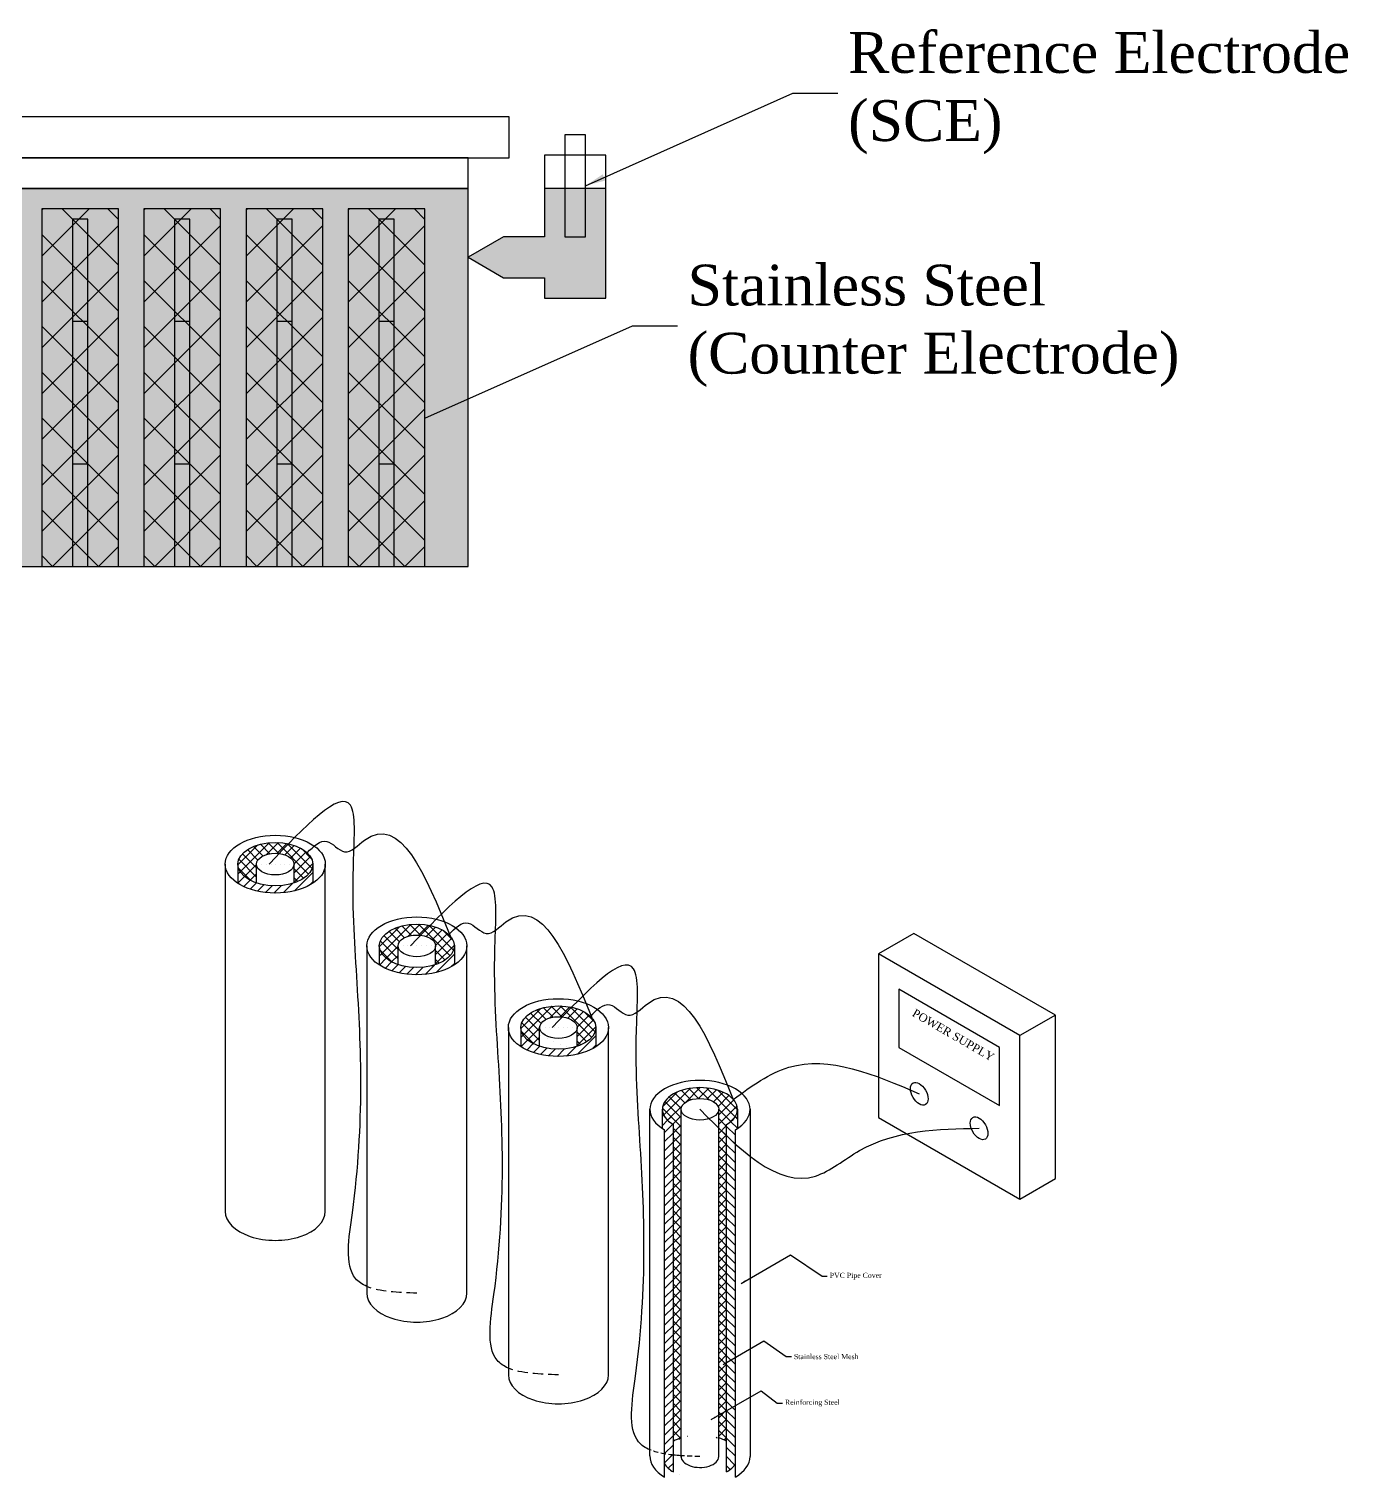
# Model space of a CAD drawing. Header units: metres. Extents: x -35 to 91, y -45 to 29.
# Drawn here: x 26.5 to 91.1, y -44.6 to 26.3 of the extents above; entities that cross this region are included whole.
import ezdxf

# ---------------------------------------------------------------- set-up
doc = ezdxf.new("R2010")
doc.units = ezdxf.units.M
doc.linetypes.add('HIDDEN', pattern=[0.375, 0.25, -0.125])
for name, color, linetype in [('L01', 1, 'Continuous'), ('L02', 2, 'Continuous'), ('L03', 3, 'Continuous'), ('L04', 4, 'Continuous'), ('L05', 5, 'Continuous'), ('L06', 6, 'Continuous')]:
    doc.layers.add(name, color=color, linetype=linetype)
doc.styles.add('TNR', font='times.ttf')
doc.dimstyles.new('Annnotation_01', dxfattribs={"dimtxt": 1, "dimasz": 1, "dimexe": 0.25, "dimexo": 0.25, "dimgap": 0.5, "dimtad": 0, "dimtih": 1, "dimtoh": 1, "dimdec": 4, "dimzin": 0, "dimdsep": 46, "dimtxsty": 'TNR', "dimcen": 0.25, "dimadec": 0, "dimazin": 0, "dimtfac": 1, "dimtdec": 4, "dimtofl": 0, "dimtmove": 0, "dimatfit": 3, "dimfxl": 1, "dimtolj": 1, "dimtzin": 0, "dimarcsym": 0})
doc.dimstyles.new('Annnotation_02', dxfattribs={"dimtxt": 0.25, "dimasz": 0.25, "dimexe": 0.0625, "dimexo": 0.0625, "dimgap": 0.125, "dimtad": 0, "dimtih": 1, "dimtoh": 1, "dimdec": 4, "dimzin": 0, "dimdsep": 46, "dimtxsty": 'TNR', "dimcen": 0.0625, "dimclrd": 1, "dimclre": 1, "dimclrt": 3, "dimazin": 0, "dimtfac": 1, "dimtdec": 4, "dimtofl": 0, "dimtmove": 0, "dimatfit": 3, "dimfxl": 1, "dimtfillclr": 1, "dimtolj": 1, "dimtzin": 0, "dimarcsym": 0})

msp = doc.modelspace()

# ---------------------------------------------------------------- hatches: boundary and pattern name
h = msp.add_hatch(color=254)
h.dxf.hatch_style = 1
h.paths.add_polyline_path([(0, 0), (48, 0), (48, 18.5), (0, 18.5)])
h = msp.add_hatch(color=254)
h.dxf.hatch_style = 1
h.paths.add_polyline_path([(51.73205, 16.13342), (49.73205, 16.13342), (48, 15.13342), (49.73205, 14.13342), (51.73205, 14.13342), (51.73205, 13.13342), (54.73205, 13.13342), (54.73205, 18.5), (51.73205, 18.5)])
h = msp.add_hatch()
h.set_pattern_fill('ANSI37', color=253, scale=0.1)
h.set_pattern_definition([(45, (-13.8564, 8), (-0.2245064, 0.2245064), []), (135, (-13.8564, 8), (-0.2245064, -0.2245064), [])])
edge = h.paths.add_edge_path()
edge.add_ellipse((38.55398, -14.57259), major_axis=(-1.83712, 0), ratio=0.57735027, start_angle=180, end_angle=360)
edge.add_ellipse((38.55398, -14.57259), major_axis=(-1.83712, 0), ratio=0.57735027, start_angle=0, end_angle=60.0018045)
edge.add_line((37.63547, -15.49116), (37.63542, -14.5726))
edge.add_ellipse((38.55398, -14.57259), major_axis=(-0.91856, 0), ratio=0.57735027, start_angle=180, end_angle=360.0018045, ccw=False)
edge.add_line((39.47254, -14.57259), (39.47254, -15.49114))
edge.add_ellipse((38.55398, -14.57259), major_axis=(-1.83712, 0), ratio=0.57735027, start_angle=120, end_angle=180)
h = msp.add_hatch()
h.set_pattern_fill('ANSI31', color=253, scale=0.1)
h.set_pattern_definition([(45, (-13.8564, 8), (-0.2245064, 0.2245064), [])])
edge = h.paths.add_edge_path()
edge.add_ellipse((38.55398, -14.57259), major_axis=(-1.83712, 0), ratio=0.57735027, start_angle=60.0018045, end_angle=120, ccw=False)
edge.add_ellipse((38.55398, -14.57259), major_axis=(-1.83712, 0), ratio=0.57735027, start_angle=0, end_angle=60.0018045, ccw=False)
edge.add_line((36.71686, -14.57259), (36.71686, -15.508))
edge.add_ellipse((38.55398, -14.57259), major_axis=(-2.44949, 0), ratio=0.57735027, start_angle=41.4096221, end_angle=138.5903779)
edge.add_line((40.39109, -15.508), (40.39109, -14.57259))
edge.add_ellipse((38.55398, -14.57259), major_axis=(-1.83712, 0), ratio=0.57735027, start_angle=120, end_angle=180, ccw=False)
h = msp.add_hatch()
h.set_pattern_fill('ANSI37', color=253, scale=0.1)
h.set_pattern_definition([(45, (-6.9282, 4), (-0.2245064, 0.2245064), []), (135, (-6.9282, 4), (-0.2245064, -0.2245064), [])])
edge = h.paths.add_edge_path()
edge.add_ellipse((45.48218, -18.57259), major_axis=(-1.83712, 0), ratio=0.57735027, start_angle=180, end_angle=360)
edge.add_ellipse((45.48218, -18.57259), major_axis=(-1.83712, 0), ratio=0.57735027, start_angle=0, end_angle=60.0018045)
edge.add_line((44.56367, -19.49116), (44.56362, -18.5726))
edge.add_ellipse((45.48218, -18.57259), major_axis=(-0.91856, 0), ratio=0.57735027, start_angle=180, end_angle=360.0018045, ccw=False)
edge.add_line((46.40074, -18.57259), (46.40074, -19.49114))
edge.add_ellipse((45.48218, -18.57259), major_axis=(-1.83712, 0), ratio=0.57735027, start_angle=120, end_angle=180)
h = msp.add_hatch()
h.set_pattern_fill('ANSI31', color=253, scale=0.1)
h.set_pattern_definition([(45, (-6.9282, 4), (-0.2245064, 0.2245064), [])])
edge = h.paths.add_edge_path()
edge.add_ellipse((45.48218, -18.57259), major_axis=(-1.83712, 0), ratio=0.57735027, start_angle=60.0018045, end_angle=120, ccw=False)
edge.add_ellipse((45.48218, -18.57259), major_axis=(-1.83712, 0), ratio=0.57735027, start_angle=0, end_angle=60.0018045, ccw=False)
edge.add_line((43.64506, -18.57259), (43.64506, -19.508))
edge.add_ellipse((45.48218, -18.57259), major_axis=(-2.44949, 0), ratio=0.57735027, start_angle=41.4096221, end_angle=138.5903779)
edge.add_line((47.3193, -19.508), (47.3193, -18.57259))
edge.add_ellipse((45.48218, -18.57259), major_axis=(-1.83712, 0), ratio=0.57735027, start_angle=120, end_angle=180, ccw=False)
h = msp.add_hatch()
h.set_pattern_fill('ANSI37', color=253, scale=0.1)
edge = h.paths.add_edge_path()
edge.add_ellipse((52.41038, -22.57259), major_axis=(-1.83712, 0), ratio=0.57735027, start_angle=180, end_angle=360)
edge.add_ellipse((52.41038, -22.57259), major_axis=(-1.83712, 0), ratio=0.57735027, start_angle=0, end_angle=60.0018045)
edge.add_line((51.49188, -23.49116), (51.49182, -22.5726))
edge.add_ellipse((52.41038, -22.57259), major_axis=(-0.91856, 0), ratio=0.57735027, start_angle=180, end_angle=360.0018045, ccw=False)
edge.add_line((53.32894, -22.57259), (53.32894, -23.49114))
edge.add_ellipse((52.41038, -22.57259), major_axis=(-1.83712, 0), ratio=0.57735027, start_angle=120, end_angle=180)
h = msp.add_hatch()
h.set_pattern_fill('ANSI31', color=253, scale=0.1)
edge = h.paths.add_edge_path()
edge.add_ellipse((52.41038, -22.57259), major_axis=(-1.83712, 0), ratio=0.57735027, start_angle=60.0018045, end_angle=120, ccw=False)
edge.add_ellipse((52.41038, -22.57259), major_axis=(-1.83712, 0), ratio=0.57735027, start_angle=0, end_angle=60.0018045, ccw=False)
edge.add_line((50.57327, -22.57259), (50.57327, -23.508))
edge.add_ellipse((52.41038, -22.57259), major_axis=(-2.44949, 0), ratio=0.57735027, start_angle=41.4096221, end_angle=138.5903779)
edge.add_line((54.2475, -23.508), (54.2475, -22.57259))
edge.add_ellipse((52.41038, -22.57259), major_axis=(-1.83712, 0), ratio=0.57735027, start_angle=120, end_angle=180, ccw=False)
h = msp.add_hatch()
h.set_pattern_fill('ANSI37', color=253, scale=0.1)
edge = h.paths.add_edge_path()
edge.add_ellipse((59.33859, -26.57259), major_axis=(-0.91856, 0), ratio=0.57735027, start_angle=180, end_angle=360.0018045, ccw=False)
edge.add_line((60.25715, -26.57259), (60.25715, -42.65403))
edge.add_ellipse((59.33859, -43.57259), major_axis=(-1.83712, 0), ratio=0.57735027, start_angle=225, end_angle=240, ccw=False)
edge.add_line((60.63762, -42.82259), (60.63762, -27.32259))
edge.add_ellipse((59.33859, -26.57259), major_axis=(-1.83712, 0), ratio=0.57735027, start_angle=135, end_angle=405)
edge.add_line((58.03955, -27.32259), (58.03955, -42.82259))
edge.add_ellipse((59.33859, -43.57259), major_axis=(-1.83712, 0), ratio=0.57735027, start_angle=299.9684132, end_angle=315, ccw=False)
edge.add_line((58.42091, -42.65373), (58.42003, -26.5726))
h = msp.add_hatch()
h.set_pattern_fill('ANSI31', color=253, scale=0.1)
edge = h.paths.add_edge_path()
edge.add_ellipse((59.33859, -26.57259), major_axis=(-1.83712, 0), ratio=0.57735027, start_angle=360.0000073, end_angle=405, ccw=False)
edge.add_line((57.50147, -26.57259), (57.50147, -27.508))
edge.add_ellipse((59.33859, -26.57259), major_axis=(-2.44949, 0), ratio=0.57735027, start_angle=401.4096264, end_angle=405)
edge.add_line((57.60654, -27.57259), (57.60654, -43.92614))
edge.add_ellipse((59.33859, -43.57259), major_axis=(-1.83712, 0), ratio=0.57735027, start_angle=379.4712206, end_angle=405)
edge.add_line((58.03955, -44.32259), (58.03955, -27.32259))
h = msp.add_hatch()
h.set_pattern_fill('ANSI31', color=253, scale=0.1, angle=90)
h.paths.add_polyline_path([(61.07064, -27.57259), (61.1757, -27.508), (61.1757, -26.57259, -0.25170867), (60.63762, -27.32259), (60.63762, -44.32259, 0.12304467), (61.07064, -43.92614)])
at = {"layer": 'L01'}
h = msp.add_hatch(dxfattribs=at)
h.set_pattern_fill('ANSI37', color=256, scale=0.5)
h.set_pattern_definition([(45, (41.125, 0), (-1.12253, 1.12253), []), (135, (41.125, 0), (-1.12253, -1.12253), [])])
h.paths.add_polyline_path([(27.125, 0), (30.875, 0), (30.875, 17.5), (27.125, 17.5)])
h = msp.add_hatch(dxfattribs=at)
h.set_pattern_fill('ANSI37', color=256, scale=0.5)
h.set_pattern_definition([(45, (46.125, 0), (-1.12253, 1.12253), []), (135, (46.125, 0), (-1.12253, -1.12253), [])])
h.paths.add_polyline_path([(32.125, 0), (35.875, 0), (35.875, 17.5), (32.125, 17.5)])
h = msp.add_hatch(dxfattribs=at)
h.set_pattern_fill('ANSI37', color=256, scale=0.5)
h.set_pattern_definition([(45, (51.125, 0), (-1.12253, 1.12253), []), (135, (51.125, 0), (-1.12253, -1.12253), [])])
h.paths.add_polyline_path([(37.125, 0), (40.875, 0), (40.875, 17.5), (37.125, 17.5)])
h = msp.add_hatch(dxfattribs=at)
h.set_pattern_fill('ANSI37', color=256, scale=0.5)
h.set_pattern_definition([(45, (56.125, 0), (-1.12253, 1.12253), []), (135, (56.125, 0), (-1.12253, -1.12253), [])])
h.paths.add_polyline_path([(42.125, 0), (45.875, 0), (45.875, 17.5), (42.125, 17.5)])
at = {"layer": 'L05'}
h = msp.add_hatch(color=256, dxfattribs=at)
h.dxf.hatch_style = 1
h.paths.add_polyline_path([(28.625, 12), (29.375, 12), (29.375, 17), (28.625, 17)])
h = msp.add_hatch(color=256, dxfattribs=at)
h.dxf.hatch_style = 1
h.paths.add_polyline_path([(33.625, 12), (34.375, 12), (34.375, 17), (33.625, 17)])
h = msp.add_hatch(color=256, dxfattribs=at)
h.dxf.hatch_style = 1
h.paths.add_polyline_path([(38.625, 12), (39.375, 12), (39.375, 17), (38.625, 17)])
h = msp.add_hatch(color=256, dxfattribs=at)
h.dxf.hatch_style = 1
h.paths.add_polyline_path([(43.625, 12), (44.375, 12), (44.375, 17), (43.625, 17)])
h = msp.add_hatch(color=256, dxfattribs=at)
h.dxf.hatch_style = 1
h.paths.add_polyline_path([(28.625, 0), (29.375, 0), (29.375, 5), (28.625, 5)])
h = msp.add_hatch(color=256, dxfattribs=at)
h.dxf.hatch_style = 1
h.paths.add_polyline_path([(33.625, 0), (34.375, 0), (34.375, 5), (33.625, 5)])
h = msp.add_hatch(color=256, dxfattribs=at)
h.dxf.hatch_style = 1
h.paths.add_polyline_path([(38.625, 0), (39.375, 0), (39.375, 5), (38.625, 5)])
h = msp.add_hatch(color=256, dxfattribs=at)
h.dxf.hatch_style = 1
h.paths.add_polyline_path([(43.625, 0), (44.375, 0), (44.375, 5), (43.625, 5)])

# ---------------------------------------------------------------- linework, layer by layer
at = {"color": 254}
msp.add_line((0, 18.5), (48, 18.5), dxfattribs=at)
at = {"color": 5}
msp.add_lwpolyline([(49.73205, 16.13342), (48, 15.13342), (49.73205, 14.13342), (51.73205, 14.13342), (51.73205, 13.13342), (54.73205, 13.13342), (54.73205, 20.13342), (51.73205, 20.13342), (51.73205, 16.13342)], close=True, dxfattribs=at)
at = {"color": 254}
msp.add_lwpolyline([(0, 0), (48, 0), (48, 18.5), (0, 18.5)], close=True, dxfattribs=at)
at = {"color": 254, "flags": 128}
msp.add_lwpolyline([(48, 15.13342), (49.73205, 14.13342), (51.73205, 14.13342), (51.73205, 13.13342), (54.73205, 13.13342), (54.73205, 18.5), (51.73205, 18.5), (51.73205, 16.13342), (49.73205, 16.13342), (48, 15.13342)], dxfattribs=at)
at = {"color": 142, "true_color": 0x0085ca}
msp.add_ellipse((70.07316, -25.81109), major_axis=(0.30619, -0.53033), ratio=0.57735027, dxfattribs=at)
at = {"color": 240, "true_color": 0xef3340}
msp.add_ellipse((73.00136, -27.50169), major_axis=(0.30619, -0.53033), ratio=0.57735027, dxfattribs=at)
at = {"color": 142, "true_color": 0x0085ca}
for points in [[(40.11402, -14.01245), (41.07419, -13.45809), (41.94712, -13.96208), (42.91644, -13.40244), (47.11376, -18.08509)], [(47.04222, -18.01245), (48.00239, -17.45809), (48.87532, -17.96208), (49.84464, -17.40244), (54.04196, -22.08509)], [(53.97043, -22.01245), (54.93059, -21.45809), (55.80353, -21.96208), (56.77285, -21.40244), (60.97017, -26.08509)], [(60.97017, -26.08509), (63.68803, -24.51593), (70.07316, -25.81109)]]:
    msp.add_spline(points, degree=3, dxfattribs=at)
at = {"color": 240, "true_color": 0xef3340}
msp.add_spline([(59.33859, -26.57259), (64.99486, -29.83824), (67.15391, -28.59171), (73.00136, -27.50169)], degree=3, dxfattribs=at)
at = {"layer": 'L01'}
for points in [[(27.125, 0), (30.875, 0), (30.875, 17.5), (27.125, 17.5)], [(32.125, 0), (35.875, 0), (35.875, 17.5), (32.125, 17.5)], [(37.125, 0), (40.875, 0), (40.875, 17.5), (37.125, 17.5)], [(42.125, 0), (45.875, 0), (45.875, 17.5), (42.125, 17.5)]]:
    msp.add_lwpolyline(points, close=True, dxfattribs=at)
at = {"layer": 'L01', "color": 240, "true_color": 0xef3340}
for points, knots in [([(43.03269, -35.2418), (42.80775, -35.14558), (41.87662, -34.51929), (42.97231, -28.17269), (42.68197, -21.78052), (42.25144, -15.80818), (42.64952, -9.93758), (39.98764, -12.74053), (38.24779, -14.57259)], [2.27202553, 2.27202553, 2.27202553, 2.27202553, 3.08707064, 6.30078811, 17.87734183, 23.65124228, 26.25729975, 31.17481354, 31.17481354, 31.17481354, 31.17481354]), ([(49.9609, -39.2418), (49.73595, -39.14558), (48.80482, -38.51929), (49.90052, -32.17269), (49.61018, -25.78052), (49.17964, -19.80818), (49.57773, -13.93758), (46.91584, -16.74053), (45.17599, -18.57259)], [2.27202553, 2.27202553, 2.27202553, 2.27202553, 3.08707064, 6.30078811, 17.87734183, 23.65124228, 26.25729975, 31.17481354, 31.17481354, 31.17481354, 31.17481354]), ([(56.88985, -43.24212), (56.66457, -43.14586), (55.73296, -42.51965), (56.82872, -36.17269), (56.53838, -29.78052), (56.10785, -23.80818), (56.50593, -17.93758), (53.84404, -20.74053), (52.1042, -22.57259)], [2.27112286, 2.27112286, 2.27112286, 2.27112286, 3.08707064, 6.30078811, 17.87734183, 23.65124228, 26.25729975, 31.17481354, 31.17481354, 31.17481354, 31.17481354])]:
    msp.add_open_spline(points, degree=3, knots=knots, dxfattribs=at)
at = {"layer": 'L01', "color": 240, "linetype": 'HIDDEN', "ltscale": 2, "true_color": 0xef3340}
for points in [[(45.48218, -35.57259), (44.57096, -35.5413), (43.65975, -35.51001), (43.03269, -35.2418)], [(52.41038, -39.57259), (51.49917, -39.5413), (50.58795, -39.51001), (49.9609, -39.2418)]]:
    msp.add_open_spline(points, degree=3, dxfattribs=at)
at = {"layer": 'L01', "color": 240, "linetype": 'HIDDEN', "true_color": 0xef3340}
for points in [[(58.03955, -43.49945), (57.60723, -43.4546), (57.21125, -43.37945), (56.88985, -43.24212)], [(59.33859, -43.57259), (59.02899, -43.56196), (58.7194, -43.55132), (58.42095, -43.5314)]]:
    msp.add_open_spline(points, degree=3, dxfattribs=at)
at = {"layer": 'L01', "color": 240, "true_color": 0xef3340}
msp.add_open_spline([(58.42095, -43.5314), (58.29142, -43.52276), (58.16398, -43.51236), (58.03955, -43.49945)], degree=3, dxfattribs=at)
at = {"layer": 'L02'}
for p, q in [((36.10449, -14.57259), (36.10449, -31.5707)), ((41.00347, -31.57187), (41.00347, -14.57259)), ((43.03269, -18.57259), (43.03269, -35.5707)), ((47.93167, -35.57187), (47.93167, -18.57259)), ((49.96089, -22.57259), (49.9609, -39.5707)), ((54.85987, -39.57187), (54.85987, -22.57259)), ((56.88986, -43.53729), (56.8891, -26.57262)), ((61.78808, -26.57259), (61.78808, -43.57259)), ((57.60654, -44.57259), (57.60654, -27.57259)), ((61.07064, -44.57259), (61.07064, -27.57259))]:
    msp.add_line(p, q, dxfattribs=at)
msp.add_lwpolyline([(74.00136, -26.38844), (74.00136, -23.54314), (69.07316, -20.69784), (69.07316, -23.54314)], close=True, dxfattribs=at)
for centre in [(38.55398, -14.57259), (45.48218, -18.57259), (52.41038, -22.57259)]:
    msp.add_ellipse(centre, major_axis=(-2.44949, 0), ratio=0.57735027, dxfattribs=at)
for centre, start_param, end_param in [((59.33859, -26.57259), 2.35619449, 7.06858347), ((38.55398, -31.57259), 6.28185508, 9.4252832), ((45.48218, -35.57259), 6.28185508, 9.4252832), ((52.41038, -39.57259), 6.28185508, 9.4252832), ((59.33859, -43.57259), 6.25822636, 7.06858347), ((59.33859, -43.57259), 2.35619449, 3.14159265)]:
    msp.add_ellipse(centre, major_axis=(-2.44949, 0), ratio=0.57735027, start_param=start_param, end_param=end_param, dxfattribs=at)
at = {"layer": 'L03'}
for p, q in [((36.71686, -14.57259), (36.71686, -15.508)), ((40.39109, -14.57259), (40.39109, -15.508)), ((69.80521, -17.96579), (68.07316, -18.96579)), ((76.73341, -21.96579), (69.80521, -17.96579)), ((43.64506, -18.57259), (43.64506, -19.508)), ((47.3193, -18.57259), (47.3193, -19.508)), ((76.73341, -21.96579), (75.00136, -22.96579)), ((76.73341, -29.96579), (76.73341, -21.96579)), ((50.57327, -22.57259), (50.57327, -23.508)), ((54.2475, -22.57259), (54.2475, -23.508)), ((57.50147, -27.508), (57.50147, -26.57259)), ((61.1757, -26.57259), (61.1757, -27.508)), ((58.03955, -44.32259), (58.03955, -27.32259)), ((60.63762, -44.32259), (60.63762, -27.32259)), ((75.00136, -30.96579), (76.73341, -29.96579))]:
    msp.add_line(p, q, dxfattribs=at)
msp.add_lwpolyline([(75.00136, -30.96579), (75.00136, -22.96579), (68.07316, -18.96579), (68.07316, -26.96579)], close=True, dxfattribs=at)
for centre in [(38.55398, -14.57259), (45.48218, -18.57259), (52.41038, -22.57259)]:
    msp.add_ellipse(centre, major_axis=(-1.83712, 0), ratio=0.57735027, dxfattribs=at)
for centre, start_param, end_param in [((59.33859, -26.57259), 2.35619449, 7.06858347), ((59.33859, -43.57259), 5.23543646, 5.49778714), ((59.33859, -43.57259), 3.92699082, 4.1887902), ((59.33859, -43.57259), 6.62302222, 7.06858347), ((59.33859, -43.57259), 2.35619449, 2.80175574)]:
    msp.add_ellipse(centre, major_axis=(-1.83712, 0), ratio=0.57735027, start_param=start_param, end_param=end_param, dxfattribs=at)
at = {"layer": 'L04'}
for p, q in [((37.63547, -15.49116), (37.63542, -14.5726)), ((39.47254, -15.49114), (39.47254, -14.57259)), ((44.56367, -19.49116), (44.56362, -18.5726)), ((46.40074, -19.49114), (46.40074, -18.57259)), ((51.49188, -23.49116), (51.49182, -22.5726)), ((53.32894, -23.49114), (53.32894, -22.57259)), ((58.42096, -43.59643), (58.42003, -26.5726)), ((60.25715, -43.57259), (60.25715, -26.57259))]:
    msp.add_line(p, q, dxfattribs=at)
for points in [[(28.625, 0), (29.375, 0), (29.375, 17), (28.625, 17)], [(33.625, 0), (34.375, 0), (34.375, 17), (33.625, 17)], [(38.625, 0), (39.375, 0), (39.375, 17), (38.625, 17)], [(43.625, 0), (44.375, 0), (44.375, 17), (43.625, 17)]]:
    msp.add_lwpolyline(points, close=True, dxfattribs=at)
for centre in [(38.55398, -14.57259), (45.48218, -18.57259), (52.41038, -22.57259), (59.33859, -26.57259)]:
    msp.add_ellipse(centre, major_axis=(-0.91856, 0), ratio=0.57735027, dxfattribs=at)
msp.add_ellipse((59.33859, -43.57259), major_axis=(-0.91856, 0), ratio=0.57735027, start_param=6.23827775, end_param=9.42477796, dxfattribs=at)
at = {"layer": 'L05'}
for points in [[(-2, 20), (50, 20), (50, 22), (-2, 22)], [(0, 0), (48, 0), (48, 20), (0, 20)], [(28.625, 12), (29.375, 12), (29.375, 17), (28.625, 17)], [(33.625, 12), (34.375, 12), (34.375, 17), (33.625, 17)], [(38.625, 12), (39.375, 12), (39.375, 17), (38.625, 17)], [(43.625, 12), (44.375, 12), (44.375, 17), (43.625, 17)], [(28.625, 0), (29.375, 0), (29.375, 5), (28.625, 5)], [(33.625, 0), (34.375, 0), (34.375, 5), (33.625, 5)], [(38.625, 0), (39.375, 0), (39.375, 5), (38.625, 5)], [(43.625, 0), (44.375, 0), (44.375, 5), (43.625, 5)]]:
    msp.add_lwpolyline(points, close=True, dxfattribs=at)
at = {"layer": 'L06'}
msp.add_lwpolyline([(52.73205, 16.13342), (53.73205, 16.13342), (53.73205, 21.13342), (52.73205, 21.13342)], close=True, dxfattribs=at)

# ---------------------------------------------------------------- texts
at = {"insert": (69.88552, -21.63248), "char_height": 0.4, "attachment_point": 1, "rotation": 330, "style": 'TNR'}
msp.add_mtext_dynamic_manual_height_columns('POWER SUPPLY', width=4.8527688, gutter_width=1, heights=[0], dxfattribs=at)
at = {"color": 3, "char_height": 0.25, "attachment_point": 4, "style": 'TNR'}
for s, insert in [('PVC Pipe Cover', (65.69035, -34.74078)), ('Stainless Steel Mesh', (63.93861, -38.67909)), ('Reinforcing Steel', (63.49877, -40.95406))]:
    msp.add_mtext(s, dxfattribs=dict(at, insert=insert))
at = {"layer": 'L03', "char_height": 2, "attachment_point": 4, "style": 'TNR'}
for s, insert, width in [('Reference Electrode\\P(SCE)', (66.59123, 23.16538), 27.9959421), ('Stainless Steel\\P(Counter Electrode)', (58.73418, 11.78196), 26.7031543)]:
    msp.add_mtext(s, dxfattribs=dict(at, insert=insert, width=width))

# ---------------------------------------------------------------- leaders
at = {"annotation_type": 0, "has_hookline": 1, "hookline_direction": 0}
for points, text_width in [([(61.35063, -35.09416), (63.76403, -33.70078), (65.31535, -34.74078), (65.56535, -34.74078)], 2.45728), ([(60.47133, -39.05918), (62.47164, -37.9043), (63.56361, -38.67909), (63.81361, -38.67909)], 3.0301), ([(59.8818, -41.76139), (62.32695, -40.34968), (63.12377, -40.95406), (63.37377, -40.95406)], 2.57967)]:
    msp.add_leader(points, dimstyle='Annnotation_02', dxfattribs=dict(at, text_width=text_width))
at = {"layer": 'L01', "annotation_type": 0, "has_hookline": 1, "hookline_direction": 0}
for points, text_width in [([(53.73205, 18.63342), (63.88885, 23.16538), (66.09123, 23.16538)], 23.88464), ([(45.875, 7.25), (56.0318, 11.78196), (58.23418, 11.78196)], 23.29056)]:
    msp.add_leader(points, dimstyle='Annnotation_01', dxfattribs=dict(at, text_width=text_width))

doc.saveas('drawing.dxf')
